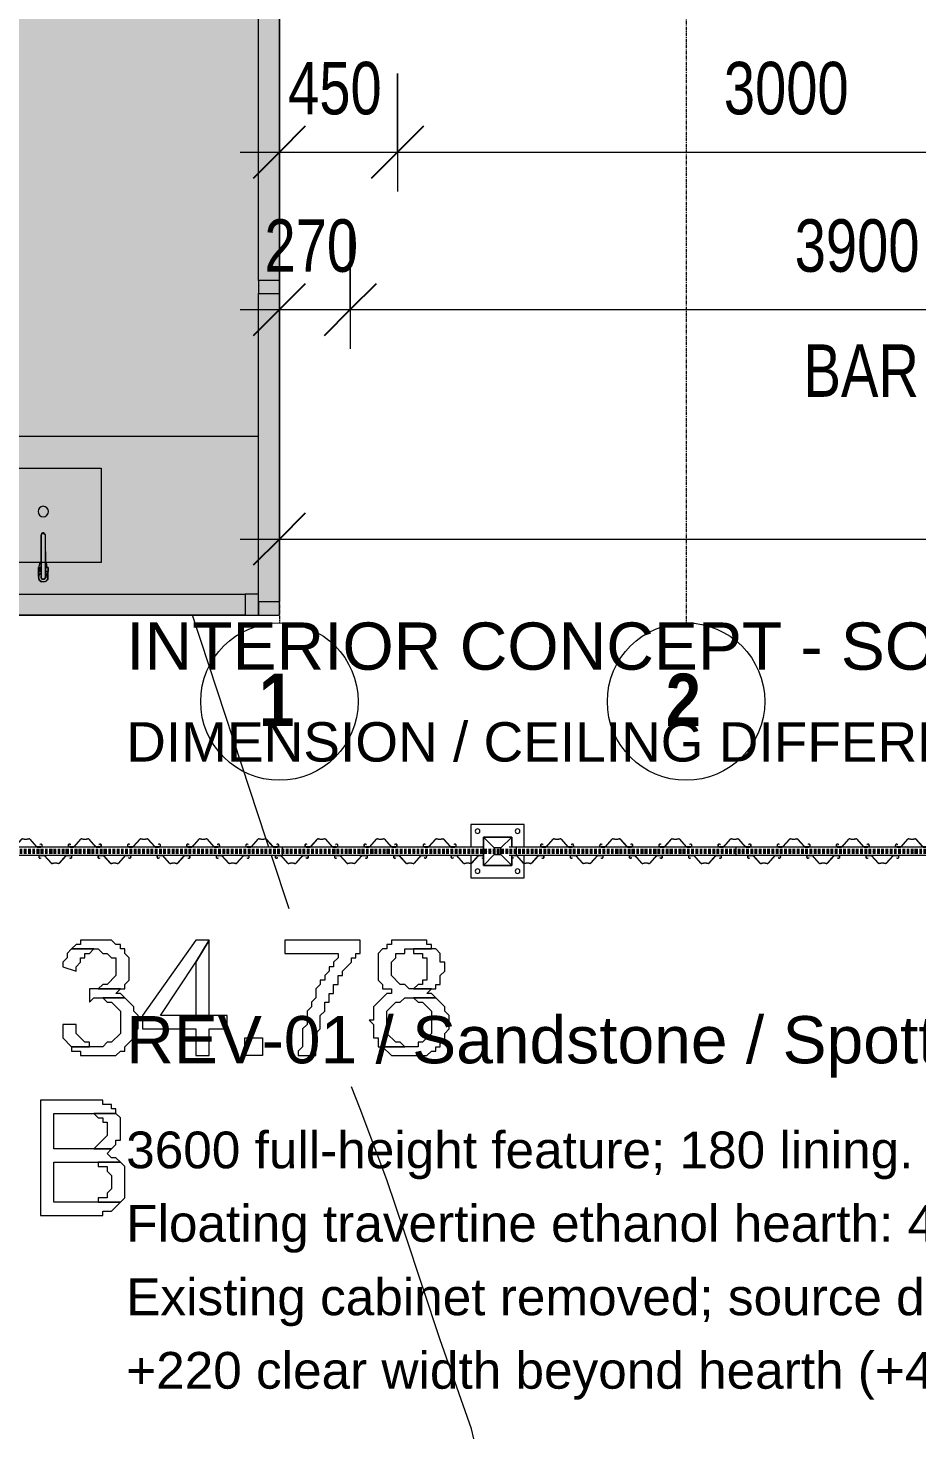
# Model space of a CAD drawing. Header units: millimetres. Extents: x -3370 to 37592, y -25802 to 13127.
# Drawn here: x 7626 to 11013, y -12431 to -7055 of the extents above; entities that cross this region are included whole.
import ezdxf

# ---------------------------------------------------------------- set-up
doc = ezdxf.new("R2010")
doc.units = ezdxf.units.MM
doc.linetypes.add('Boundary', pattern=[16, 10, -3, 0, -3])
doc.linetypes.add('Grid Line', pattern=[22.225, 12.7, -3.175, 3.175, -3.175])
for name, color, linetype, lineweight in [('2 Hoop survey', 8, 'Continuous', 9), ('A-ANNO-DIMS', 211, 'Continuous', 9), ('A-ANNO-DIMS-100', 211, 'Continuous', 9), ('A-DETL', 90, 'Continuous', 9), ('A-DETL-GENF', 92, 'Continuous', 9), ('A-FLOR-HRAL', 11, 'Continuous', 9), ('A-GLAZ-CWMG', 51, 'Continuous', 9), ('C-PROP-LINE', 91, 'Boundary', 70), ('LG Furniture_dwg _2_', 8, 'Continuous', 9), ('S-GRID', 1, 'Continuous', 9), ('S-GRID-IDEN', 1, 'Continuous', 9), ('图层 01', 7, 'Continuous', 9), ('默认', 18, 'Continuous', 9)]:
    doc.layers.add(name, color=color, linetype=linetype, lineweight=lineweight)
doc.layers.add('ID_REVISION_MARKUP', color=7, linetype='Continuous', lineweight=25, true_color=0xc83228)
doc.styles.add('Avenir_1', font='', dxfattribs={"width": 0.8, "height": 200})
doc.styles.add('Avenir_B', font='', dxfattribs={"width": 0.9, "height": 200})
doc.styles.add('ID_SANS', font='Arial.ttf')
doc.styles.get('Avenir_1').set_extended_font_data('Avenir')
doc.styles.get('Avenir_B').set_extended_font_data('Avenir', bold=True)
doc.dimstyles.new('OJID-2_0mm_Diagonal_Tick', dxfattribs={"dimscale": 304.8, "dimtxt": 282.499429, "dimasz": 0.656168, "dimexe": 0.492126, "dimexo": 0.0625, "dimgap": 0.164042, "dimtad": 1, "dimdsep": 46, "dimtxsty": 'Avenir_1', "dimblk1": 'OBLIQUE', "dimblk2": 'OBLIQUE', "dimsah": 1, "dimcen": 0.09, "dimdle": 0.492126, "dimazin": 3, "dimtfac": 1, "dimtdec": 4, "dimtix": 1, "dimtmove": 0, "dimatfit": 3, "dimfxl": 0.984252, "dimfxlon": 1, "dimtvp": 1, "dimtolj": 1, "dimarcsym": 2})

# ---------------------------------------------------------------- blocks, each defined once
blk = doc.blocks.new('2 Hoop survey-1260670-Lower Ground Floor')
at = {"layer": '默认', "color": 9}
for p, q in [((56963.9, 43.2), (56683, 897.3)), ((56973.8, 13.2), (56964.1, 42.6)), ((57051.4, -222.8), (56984.2, -18.6))]:
    blk.add_line(p, q, dxfattribs=at)
at = {"layer": '默认', "color": 9, "flags": 128}
for points in [[(56221.7, -375.2), (56204.8, -392.1), (56204.8, -409.1), (56187.9, -426), (56187.9, -442.9), (56238.7, -459.9), (56238.7, -442.9), (56255.6, -426), (56255.6, -409.1), (56272.5, -409.1), (56272.5, -392.1), (56289.5, -392.1), (56306.4, -375.2)], [(56323.3, -341.3), (56255.6, -341.3), (56255.6, -358.3), (56238.7, -358.3), (56221.7, -375.2), (56323.3, -375.2), (56340.3, -392.1), (56357.2, -392.1), (56374.1, -409.1), (56391.1, -409.1), (56391.1, -476.8), (56357.2, -510.7), (56340.3, -510.7), (56323.3, -527.6), (56424.9, -527.6), (56424.9, -510.7), (56441.9, -493.7), (56441.9, -409.1), (56424.9, -392.1), (56424.9, -375.2), (56408, -375.2), (56408, -358.3), (56391.1, -358.3), (56374.1, -341.3)], [(56746.6, -341.3), (56695.8, -426), (56695.8, -629.2), (56746.6, -629.2), (56746.6, -341.3), (56695.8, -341.3), (56492.7, -629.2), (56492.7, -680), (56695.8, -680), (56695.8, -781.6), (56746.6, -781.6), (56746.6, -680), (56814.4, -680), (56814.4, -629.2), (56560.4, -629.2), (56695.8, -426)], [(57322.3, -341.3), (57034.5, -341.3), (57034.5, -392.1), (57237.7, -392.1), (57237.7, -409.1), (57220.7, -426), (57220.7, -442.9), (57203.8, -442.9), (57203.8, -459.9), (57186.9, -476.8), (57186.9, -493.7), (57169.9, -493.7), (57169.9, -510.7), (57153, -527.6), (57153, -561.5), (57136.1, -578.4), (57136.1, -595.3), (57119.2, -612.3), (57119.2, -663.1), (57102.2, -680), (57102.2, -747.7), (57085.3, -764.7), (57085.3, -781.6), (57153, -781.6), (57153, -696.9), (57169.9, -680), (57169.9, -629.2), (57186.9, -612.3), (57186.9, -578.4), (57203.8, -578.4), (57203.8, -544.5), (57220.7, -544.5), (57220.7, -510.7), (57237.7, -510.7), (57237.7, -476.8), (57254.6, -476.8), (57254.6, -459.9), (57288.5, -426), (57288.5, -409.1), (57305.4, -409.1), (57305.4, -392.1), (57322.3, -392.1)], [(57508.6, -341.3), (57440.9, -341.3), (57440.9, -358.3), (57423.9, -358.3), (57423.9, -375.2), (57407, -375.2), (57390.1, -392.1), (57390.1, -493.7), (57407, -510.7), (57407, -527.6), (57440.9, -527.6), (57440.9, -544.5), (57423.9, -544.5), (57373.1, -595.3), (57373.1, -646.1), (57356.2, -646.1), (57373.1, -663.1), (57373.1, -713.9), (57390.1, -713.9), (57390.1, -747.7), (57491.7, -747.7), (57474.7, -730.8), (57457.8, -730.8), (57423.9, -696.9), (57423.9, -612.3), (57457.8, -578.4), (57474.7, -578.4), (57491.7, -561.5), (57610.2, -561.5), (57593.3, -544.5), (57576.3, -544.5), (57593.3, -527.6), (57508.6, -527.6), (57491.7, -510.7), (57474.7, -510.7), (57440.9, -476.8), (57440.9, -426), (57457.8, -409.1), (57457.8, -392.1), (57491.7, -392.1), (57491.7, -375.2), (57593.3, -375.2), (57593.3, -358.3), (57576.3, -358.3), (57576.3, -341.3)], [(57610.2, -375.2), (57525.5, -375.2), (57525.5, -392.1), (57559.4, -392.1), (57559.4, -409.1), (57576.3, -409.1), (57576.3, -493.7), (57559.4, -493.7), (57559.4, -510.7), (57542.5, -510.7), (57525.5, -527.6), (57610.2, -527.6), (57610.2, -510.7), (57627.1, -510.7), (57627.1, -476.8), (57644.1, -459.9), (57644.1, -426), (57627.1, -426), (57627.1, -392.1)], [(56289.5, -527.6), (56289.5, -578.4), (56306.4, -561.5), (56424.9, -561.5), (56408, -544.5), (56391.1, -544.5), (56408, -527.6)], [(56424.9, -561.5), (56340.3, -561.5), (56357.2, -578.4), (56374.1, -578.4), (56408, -612.3), (56408, -696.9), (56374.1, -730.8), (56357.2, -730.8), (56340.3, -747.7), (56221.7, -747.7), (56221.7, -764.7), (56255.6, -764.7), (56255.6, -781.6), (56391.1, -781.6), (56408, -764.7), (56424.9, -764.7), (56424.9, -747.7), (56458.8, -713.9), (56458.8, -680), (56475.7, -680), (56475.7, -629.2), (56458.8, -612.3), (56458.8, -595.3)], [(57610.2, -561.5), (57525.5, -561.5), (57542.5, -578.4), (57559.4, -578.4), (57593.3, -612.3), (57593.3, -696.9), (57559.4, -730.8), (57542.5, -730.8), (57542.5, -747.7), (57407, -747.7), (57440.9, -781.6), (57576.3, -781.6), (57593.3, -764.7), (57610.2, -764.7), (57610.2, -747.7), (57627.1, -747.7), (57627.1, -730.8), (57644.1, -730.8), (57644.1, -696.9), (57661, -680), (57661, -629.2), (57644.1, -612.3), (57644.1, -595.3)], [(56238.7, -663.1), (56187.9, -663.1), (56187.9, -713.9), (56221.7, -747.7), (56289.5, -747.7), (56289.5, -730.8), (56272.5, -730.8), (56238.7, -696.9)], [(56882.1, -781.6), (56882.1, -713.9), (56949.8, -713.9), (56949.8, -781.6)], [(56272.5, -950.9), (56103.2, -950.9), (56103.2, -1391.2), (56340.3, -1391.2), (56340.3, -1374.2), (56374.1, -1374.2), (56408, -1340.4), (56154, -1340.4), (56154, -1188), (56408, -1188), (56391.1, -1171), (56374.1, -1171), (56357.2, -1154.1), (56374.1, -1137.2), (56154, -1137.2), (56154, -1001.7), (56391.1, -1001.7), (56391.1, -984.8), (56374.1, -984.8), (56374.1, -967.8), (56340.3, -967.8), (56340.3, -950.9)], [(56391.1, -1001.7), (56306.4, -1001.7), (56323.3, -1018.6), (56340.3, -1018.6), (56340.3, -1035.6), (56357.2, -1035.6), (56357.2, -1086.4), (56306.4, -1137.2), (56374.1, -1137.2), (56391.1, -1120.2), (56391.1, -1103.3), (56408, -1103.3), (56408, -1018.6)], [(56408, -1188), (56323.3, -1188), (56323.3, -1204.9), (56357.2, -1204.9), (56357.2, -1221.8), (56374.1, -1238.8), (56374.1, -1289.6), (56357.2, -1306.5), (56357.2, -1323.4), (56323.3, -1323.4), (56323.3, -1340.4), (56408, -1340.4), (56424.9, -1323.4), (56424.9, -1204.9)]]:
    blk.add_lwpolyline(points, close=True, dxfattribs=at)
blk.add_lwpolyline([(57755.2, -2242), (57745.7, -2203.9), (57627.1, -1865.3), (57559.4, -1662.1), (57491.7, -1458.9), (57423.9, -1255.7), (57322.3, -984.8), (57288.5, -900.1)], dxfattribs=at)
blk = doc.blocks.new('栏杆扶手 - Left Side-1798714-Lower Ground Floor')
at = {"layer": 'A-FLOR-HRAL'}
for p, q in [((-15.9, 57.8), (-15.9, 43.2)), ((-15.1, 43.2), (-15.1, 57.8)), ((-6.8, 54.4), (-6.2, 53.8)), ((-14.8, 40.8), (13.9, 15.1)), ((14.4, 15.7), (-14.3, 41.4)), ((-15.9, -43.2), (-15.9, -57.8)), ((-15.1, -57.8), (-15.1, -43.2)), ((13.9, -15.1), (-14.8, -40.8)), ((-14.3, -41.4), (14.4, -15.7)), ((-6.2, -53.8), (-6.8, -54.4))]:
    blk.add_line(p, q, dxfattribs=at)
for centre, radius, start, end in [((-10.2, 57.8), 5.65, 314.7405, 180), ((-10.2, 57.8), 4.86, 314.6981, 180), ((-12.7, 43.2), 3.17, 180, 228.1542), ((-12.7, 43.2), 2.38, 180, 228.1529), ((64.6, 0), 51, 166.5129, 193.4871), ((11.9, 12.6), 3.18, 346.5129, 50.7843), ((11.9, 12.6), 3.97, 346.5129, 50.7843), ((64.6, 0), 50.2, 166.5129, 193.4871), ((-12.7, -43.2), 3.17, 131.8458, 180), ((-12.7, -43.2), 2.38, 131.8471, 180), ((11.9, -12.6), 3.17, 309.2157, 13.4871), ((11.9, -12.6), 3.97, 309.2157, 13.4871), ((-10.2, -57.8), 5.65, 180, 45.2595), ((-10.2, -57.8), 4.86, 180, 45.3019)]:
    blk.add_arc(centre, radius, start, end, dxfattribs=at)
blk = doc.blocks.new('栏杆扶手 - Right Side-V1-Lower Ground Floor')
at = {"layer": 'A-FLOR-HRAL'}
for p, q in [((6.2, 53.8), (6.8, 54.4)), ((15.1, 57.8), (15.1, 43.2)), ((15.9, 43.2), (15.9, 57.8)), ((14.3, 41.4), (-14.4, 15.7)), ((-13.9, 15.1), (14.8, 40.8)), ((-14.4, -15.7), (14.3, -41.4)), ((14.8, -40.8), (-13.9, -15.1)), ((15.1, -43.2), (15.1, -57.8)), ((15.9, -57.8), (15.9, -43.2)), ((6.8, -54.4), (6.2, -53.8))]:
    blk.add_line(p, q, dxfattribs=at)
for centre, radius, start, end in [((10.2, 57.8), 5.65, 360, 225.2595), ((10.2, 57.8), 4.86, 0, 225.3019), ((-11.9, 12.6), 3.97, 129.2157, 193.4871), ((-64.6, 0), 50.2, 346.5129, 13.4871), ((-11.9, 12.6), 3.17, 129.2157, 193.4871), ((-64.6, 0), 51, 346.5129, 13.4871), ((12.7, 43.2), 2.38, 311.8471, 0), ((12.7, 43.2), 3.17, 311.8458, 0), ((-11.9, -12.6), 3.97, 166.5129, 230.7843), ((-11.9, -12.6), 3.18, 166.5129, 230.7843), ((12.7, -43.2), 2.38, 0, 48.1529), ((12.7, -43.2), 3.17, 0, 48.1542), ((10.2, -57.8), 5.65, 134.7405, 360), ((10.2, -57.8), 4.86, 134.6981, 0)]:
    blk.add_arc(centre, radius, start, end, dxfattribs=at)
blk = doc.blocks.new('栏杆扶手 - Right Side-V2-Lower Ground Floor')
at = {"layer": 'A-FLOR-HRAL'}
for p, q in [((6.2, 53.8), (6.8, 54.4)), ((15.1, 57.8), (15.1, 43.2)), ((15.9, 43.2), (15.9, 57.8)), ((14.3, 41.4), (-14.4, 15.7)), ((-13.9, 15.1), (14.8, 40.8)), ((-14.4, -15.7), (14.3, -41.4)), ((14.8, -40.8), (-13.9, -15.1)), ((15.1, -43.2), (15.1, -57.8)), ((15.9, -57.8), (15.9, -43.2)), ((6.8, -54.4), (6.2, -53.8))]:
    blk.add_line(p, q, dxfattribs=at)
for centre, radius, start, end in [((10.2, 57.8), 5.65, 360, 225.2595), ((10.2, 57.8), 4.86, 0, 225.3019), ((-11.9, 12.6), 3.97, 129.2157, 193.4871), ((-64.6, 0), 50.2, 346.5129, 13.4871), ((-11.9, 12.6), 3.17, 129.2157, 193.4871), ((-64.6, 0), 51, 346.5129, 13.4871), ((12.7, 43.2), 2.38, 311.8471, 0), ((12.7, 43.2), 3.17, 311.8458, 0), ((-11.9, -12.6), 3.97, 166.5129, 230.7843), ((-11.9, -12.6), 3.18, 166.5129, 230.7843), ((12.7, -43.2), 2.38, 0, 48.1529), ((12.7, -43.2), 3.17, 0, 48.1542), ((10.2, -57.8), 5.65, 134.7405, 205.1341), ((10.2, -57.8), 4.86, 134.6981, 205.1049), ((10.2, -57.8), 4.86, 331.8373, 0), ((10.2, -57.8), 5.65, 345.9213, 360)]:
    blk.add_arc(centre, radius, start, end, dxfattribs=at)
blk = doc.blocks.new('栏杆扶手 - Surface-Mounted Center-1798717-Lower Ground Floor')
at = {"layer": 'A-FLOR-HRAL'}
for p, q in [((-15.875, 101.6), (-101.6, 101.6)), ((-101.6, 101.6), (-101.6, -101.6)), ((-53.975, 53.975), (53.975, 53.975)), ((-53.975, 53.975), (-12.7, 12.7)), ((-53.975, -53.975), (-53.975, 53.975)), ((53.975, 53.975), (-53.975, 53.975)), ((-53.975, 53.975), (-53.975, -53.975)), ((12.7, 12.7), (53.975, 53.975)), ((101.6, 101.6), (15.875, 101.6)), ((53.975, 53.975), (53.975, -53.975)), ((53.975, -53.975), (53.975, 53.975)), ((101.6, -101.6), (101.6, 101.6)), ((12.7, 12.7), (-12.7, 12.7)), ((-12.7, 12.7), (-12.7, -12.7)), ((12.7, -12.7), (12.7, 12.7)), ((-53.975, -53.975), (-12.7, -12.7)), ((-12.7, -12.7), (12.7, -12.7)), ((53.975, -53.975), (12.7, -12.7)), ((-101.6, -101.6), (-15.875, -101.6)), ((-15.875, -53.975), (-53.975, -53.975)), ((-53.975, -53.975), (-15.875, -53.975)), ((53.975, -53.975), (15.875, -53.975)), ((15.875, -53.975), (53.975, -53.975)), ((15.875, -101.6), (101.6, -101.6))]:
    blk.add_line(p, q, dxfattribs=at)
for centre, start, end in [((-76.2, 76.2), 0, 180), ((-76.2, 76.2), 180, 0), ((76.2, 76.2), 0, 180), ((76.2, 76.2), 180, 0), ((-76.2, -76.2), 0, 180), ((-76.2, -76.2), 180, 0), ((76.2, -76.2), 0, 180), ((76.2, -76.2), 180, 0)]:
    blk.add_arc(centre, 8.731, start, end, dxfattribs=at)
blk = doc.blocks.new('栏杆扶手 - Right Side-1798712-Lower Ground Floor')
at = {"layer": 'A-FLOR-HRAL'}
for p, q in [((6.2, 53.8), (6.8, 54.4)), ((15.1, 57.8), (15.1, 43.2)), ((15.9, 43.2), (15.9, 57.8)), ((14.3, 41.4), (-14.4, 15.7)), ((-13.9, 15.1), (14.8, 40.8)), ((-14.4, -15.7), (14.3, -41.4)), ((14.8, -40.8), (-13.9, -15.1)), ((15.1, -43.2), (15.1, -57.8)), ((15.9, -57.8), (15.9, -43.2)), ((6.8, -54.4), (6.2, -53.8))]:
    blk.add_line(p, q, dxfattribs=at)
for centre, radius, start, end in [((10.2, 57.8), 5.65, 154.8659, 225.2595), ((10.2, 57.8), 4.86, 154.8951, 225.3019), ((10.2, 57.8), 4.86, 0, 28.1627), ((10.2, 57.8), 5.65, 360, 14.0787), ((-11.9, 12.6), 3.97, 129.2157, 193.4871), ((-64.6, 0), 50.2, 346.5129, 13.4871), ((-11.9, 12.6), 3.17, 129.2157, 193.4871), ((-64.6, 0), 51, 346.5129, 13.4871), ((12.7, 43.2), 2.38, 311.8471, 0), ((12.7, 43.2), 3.17, 311.8458, 0), ((-11.9, -12.6), 3.97, 166.5129, 230.7843), ((-11.9, -12.6), 3.18, 166.5129, 230.7843), ((12.7, -43.2), 2.38, 0, 48.1529), ((12.7, -43.2), 3.17, 0, 48.1542), ((10.2, -57.8), 5.65, 134.7405, 360), ((10.2, -57.8), 4.86, 134.6981, 0)]:
    blk.add_arc(centre, radius, start, end, dxfattribs=at)
blk = doc.blocks.new('栏杆扶手 - 栏杆扶手-2236474-Lower Ground Floor')
at = {"layer": 'A-FLOR-HRAL'}
for p, q in [((8596.1, -10175.8), (6972.9, -10175.8)), ((8596.1, -10207.5), (6972.9, -10207.5)), ((8596.1, -10207.5), (8596.1, -10175.8)), ((9361.6, -10175.8), (8596.1, -10175.8)), ((9361.6, -10207.5), (8596.1, -10207.5)), ((9487.6, -10175.8), (9459.9, -10175.8)), ((9487.6, -10207.5), (9459.9, -10207.5)), ((9487.6, -10207.5), (9487.6, -10175.8)), ((10325.3, -10175.8), (9487.6, -10175.8)), ((10325.3, -10207.5), (9487.6, -10207.5)), ((10325.3, -10207.5), (10325.3, -10175.8)), ((11837.9, -10175.8), (10325.3, -10175.8)), ((11837.9, -10207.5), (10325.3, -10207.5))]:
    blk.add_line(p, q, dxfattribs=at)
at = {"rotation": 89.99999999999982}
for name, p in [('栏杆扶手 - Surface-Mounted Center-1798717-Lower Ground Floor', (9415.5, -10191.6)), ('栏杆扶手 - Left Side-1798714-Lower Ground Floor', (7617, -10159.8)), ('栏杆扶手 - Left Side-1798714-Lower Ground Floor', (7842.4, -10159.8)), ('栏杆扶手 - Left Side-1798714-Lower Ground Floor', (8067.8, -10159.8)), ('栏杆扶手 - Left Side-1798714-Lower Ground Floor', (8293.2, -10159.8)), ('栏杆扶手 - Left Side-1798714-Lower Ground Floor', (8518.6, -10159.8)), ('栏杆扶手 - Left Side-1798714-Lower Ground Floor', (8744, -10159.8)), ('栏杆扶手 - Left Side-1798714-Lower Ground Floor', (8969.4, -10159.8)), ('栏杆扶手 - Left Side-1798714-Lower Ground Floor', (9194.8, -10159.8)), ('栏杆扶手 - Left Side-1798714-Lower Ground Floor', (9642.5, -10159.8)), ('栏杆扶手 - Left Side-1798714-Lower Ground Floor', (9867.9, -10159.8)), ('栏杆扶手 - Left Side-1798714-Lower Ground Floor', (10093.3, -10159.8)), ('栏杆扶手 - Left Side-1798714-Lower Ground Floor', (10318.7, -10159.8)), ('栏杆扶手 - Left Side-1798714-Lower Ground Floor', (10544.1, -10159.8)), ('栏杆扶手 - Left Side-1798714-Lower Ground Floor', (10769.5, -10159.8)), ('栏杆扶手 - Left Side-1798714-Lower Ground Floor', (10994.9, -10159.8)), ('栏杆扶手 - Right Side-V1-Lower Ground Floor', (7729.7, -10223.4)), ('栏杆扶手 - Right Side-V1-Lower Ground Floor', (7955.1, -10223.4)), ('栏杆扶手 - Right Side-V1-Lower Ground Floor', (8180.5, -10223.4)), ('栏杆扶手 - Right Side-V1-Lower Ground Floor', (8405.9, -10223.4)), ('栏杆扶手 - Right Side-V1-Lower Ground Floor', (8631.3, -10223.4)), ('栏杆扶手 - Right Side-V1-Lower Ground Floor', (8856.7, -10223.4)), ('栏杆扶手 - Right Side-V1-Lower Ground Floor', (9082.1, -10223.4)), ('栏杆扶手 - Right Side-V2-Lower Ground Floor', (9301.2, -10223.4)), ('栏杆扶手 - Right Side-1798712-Lower Ground Floor', (9529.8, -10223.4)), ('栏杆扶手 - Right Side-V1-Lower Ground Floor', (9755.2, -10223.4)), ('栏杆扶手 - Right Side-V1-Lower Ground Floor', (9980.6, -10223.4)), ('栏杆扶手 - Right Side-V1-Lower Ground Floor', (10206, -10223.4)), ('栏杆扶手 - Right Side-V1-Lower Ground Floor', (10431.4, -10223.4)), ('栏杆扶手 - Right Side-V1-Lower Ground Floor', (10656.8, -10223.4)), ('栏杆扶手 - Right Side-V1-Lower Ground Floor', (10882.2, -10223.4))]:
    blk.add_blockref(name, p, dxfattribs=at)
blk = doc.blocks.new('Rectangular Mullion - Frame 50 x 150mm-2344438-Lower Ground Floor')
at = {"layer": 'A-GLAZ-CWMG'}
for p, q in [((6994, -9291.6), (6994, -9211.6)), ((6994, -9211.6), (8454, -9211.6)), ((8454, -9211.6), (8454, -9291.6)), ((8454, -9291.6), (6994, -9291.6))]:
    blk.add_line(p, q, dxfattribs=at)
blk = doc.blocks.new('Rectangular Mullion - Frame 50 x 150mm-2344751-Lower Ground Floor')
at = {"layer": 'A-GLAZ-CWMG'}
for p, q in [((8504, -8066.6), (8584, -8066.6)), ((8504, -9241.6), (8504, -8066.6)), ((8584, -8066.6), (8584, -9241.6)), ((8584, -9241.6), (8504, -9241.6))]:
    blk.add_line(p, q, dxfattribs=at)
blk = doc.blocks.new('Rectangular Mullion - Frame 50 x 150mm-2345536-Lower Ground Floor')
at = {"layer": 'A-GLAZ-CWMG'}
for p, q in [((-50, -40), (-50, 40)), ((-50, 40), (0, 40)), ((0, 40), (0, -40)), ((0, -40), (-50, -40))]:
    blk.add_line(p, q, dxfattribs=at)
blk = doc.blocks.new('Rectangular Mullion - Frame 50 x 150mm-2345535-Lower Ground Floor')
at = {"layer": 'A-GLAZ-CWMG'}
for p, q in [((-25, -40), (-25, 40)), ((-25, 40), (25, 40)), ((25, 40), (25, -40)), ((25, -40), (-25, -40))]:
    blk.add_line(p, q, dxfattribs=at)
blk = doc.blocks.new('Family - ___-1140397-Lower Ground Floor')
at = {"layer": 'C-PROP-LINE'}
blk.add_line((-3370.2, -10191.6), (37591.9, -10191.6), dxfattribs=at)
blk = doc.blocks.new('LG Furniture_dwg _2__LG Furniture_dwg _2__LG Furniture_dwg_A$C392C6697-1786695-Lower Ground Floor-V16-Lower Ground Floor-2333699-Lower Ground Floor')
at = {"layer": '图层 01', "color": 58}
for p, q in [((-510.7, -131), (-507.3, -112.3)), ((-478.5, -131), (-483.6, -112.3))]:
    blk.add_line(p, q, dxfattribs=at)
at = {"layer": '图层 01', "color": 58, "flags": 128}
for points in [[(-715.8, 248.2), (-715.8, -112.3), (-275.1, -112.3), (-275.1, 248.2)], [(-503.9, -185.3), (-512.4, -176.8), (-510.7, -159.8), (-503.9, -153), (-503.9, -170), (-502.3, -170), (-502.3, -173.4), (-500.6, -175.1), (-490.4, -175.1), (-488.7, -171.7), (-488.7, -153), (-485.3, -154.7), (-481.9, -154.7), (-481.9, -158.1), (-480.2, -159.8), (-478.5, -159.8), (-478.5, -164.9), (-476.8, -166.6), (-478.5, -173.4), (-480.2, -178.5), (-481.9, -181.9), (-485.3, -183.6), (-487, -185.3), (-485.3, -183.6), (-481.9, -181.9), (-480.2, -178.5), (-478.5, -173.4), (-476.8, -148), (-476.8, -131), (-487, -131), (-487, -7.2), (-488.7, -7.2), (-488.7, -3.8), (-490.4, -3.8), (-490.4, -0.4), (-495.5, -0.4), (-497.2, 1.3), (-497.2, -0.4), (-500.6, -2.1), (-502.3, -7.2), (-503.9, -131), (-514.1, -131), (-514.1, -146.3), (-512.4, -146.3), (-512.4, -176.8)], [(-503.9, -146.3), (-503.9, -131), (-514.1, -131), (-514.1, -146.3)]]:
    blk.add_lwpolyline(points, close=True, dxfattribs=at)
for points in [[(-487, -7.2), (-487, -12.3), (-487, -24.2), (-487, -42.8), (-487, -64.9), (-487, -90.3), (-487, -114), (-487, -136.1), (-487, -153), (-487, -163.2), (-487, -166.6), (-487, -170), (-488.7, -171.7), (-490.4, -173.4), (-490.4, -175.1), (-493.8, -175.1), (-495.5, -175.1), (-497.2, -175.1), (-498.9, -175.1), (-500.6, -173.4), (-502.3, -171.7), (-502.3, -170), (-503.9, -166.6), (-503.9, -161.5), (-503.9, -149.7), (-503.9, -131), (-503.9, -109), (-503.9, -85.2), (-503.9, -61.5), (-503.9, -39.4), (-503.9, -22.5), (-503.9, -10.6), (-503.9, -7.2), (-502.2, -5.5), (-502.2, -3.8), (-500.6, -2.1), (-498.9, -0.4), (-497.2, 1.3), (-495.5, 1.3), (-493.8, 1.3), (-490.4, -0.4), (-490.4, -2.1), (-488.7, -3.8), (-487, -5.5), (-487, -7.2)], [(-490.4, -175.1), (-488.7, -173.4), (-487, -171.7), (-487, -161.5), (-488.7, -161.5), (-488.7, -3.8), (-490.4, -3.8), (-495.5, 1.3), (-495.5, -0.4), (-498.9, -2.1), (-502.3, -5.5), (-503.9, -170), (-502.3, -170), (-502.3, -173.4), (-500.6, -175.1)], [(-512.4, -163.2), (-512.4, -146.3), (-510.7, -146.3), (-507.3, -146.3), (-503.9, -146.3), (-505.6, -146.3), (-509, -146.3), (-512.4, -146.3), (-514.1, -146.3), (-514.1, -131)], [(-510.7, -159.8), (-512.4, -159.8), (-512.4, -161.5), (-512.4, -159.8), (-510.7, -159.8), (-505.6, -154.7), (-503.9, -151.4), (-503.9, -146.3), (-512.4, -146.3), (-512.4, -159.8)], [(-503.9, -151.4), (-507.3, -154.7), (-510.7, -158.1), (-512.4, -163.2), (-512.4, -166.6), (-512.4, -171.7), (-510.7, -176.8), (-507.3, -180.2), (-503.9, -183.6), (-500.6, -185.3), (-495.5, -185.3), (-490.4, -185.3), (-487, -183.6), (-481.9, -180.2), (-480.2, -176.8), (-478.5, -171.7), (-476.8, -166.6), (-478.5, -163.2), (-480.2, -158.1), (-481.9, -154.7), (-487, -151.4)], [(-483.6, -131), (-487, -131), (-483.6, -131), (-483.6, -146.3), (-487, -146.3), (-483.6, -146.3), (-480.2, -146.3), (-476.8, -146.3), (-476.8, -163.2), (-476.8, -146.3), (-487, -146.3), (-487, -153), (-483.6, -156.4), (-480.2, -156.4), (-480.2, -159.8), (-478.5, -159.8), (-478.5, -163.2), (-476.8, -163.2)], [(-478.5, -146.3), (-480.2, -146.3), (-481.9, -146.3), (-487, -146.3), (-487, -131)], [(-476.8, -146.3), (-483.6, -146.3), (-483.6, -131), (-476.8, -131), (-476.8, -146.3), (-476.8, -131)], [(-480.2, -156.4), (-481.9, -156.4), (-480.2, -156.4)]]:
    blk.add_lwpolyline(points, dxfattribs=at)
at = {"layer": '图层 01', "color": 58}
blk.add_circle((-495.5, 82.5), 20, dxfattribs=at)
for points in [[(-514.1, -131), (-514.1, -131), (-512.4, -131), (-512.4, -131)], [(-512.4, -131), (-512.4, -131), (-514.1, -131), (-514.1, -131)], [(-512.4, -131), (-512.4, -131), (-509, -131), (-509, -131)], [(-509, -131), (-509, -131), (-512.4, -131), (-512.4, -131)], [(-509, -131), (-509, -131), (-505.6, -131), (-505.6, -131)], [(-505.6, -131), (-505.6, -131), (-509, -131), (-509, -131)], [(-505.6, -131), (-505.6, -131), (-503.9, -131), (-503.9, -131)], [(-503.9, -131), (-503.9, -131), (-505.6, -131), (-505.6, -131)], [(-481.9, -131), (-481.9, -131), (-487, -131), (-487, -131)], [(-483.6, -131), (-483.6, -131), (-480.2, -131), (-480.2, -131)], [(-480.2, -131), (-480.2, -131), (-481.9, -131), (-481.9, -131)], [(-476.8, -131), (-476.8, -131), (-480.2, -131), (-480.2, -131)], [(-480.2, -131), (-480.2, -131), (-476.8, -131), (-476.8, -131)], [(-478.5, -161.5), (-478.5, -161.5), (-478.5, -159.8), (-478.5, -159.8)], [(-478.5, -159.8), (-478.5, -159.8), (-478.5, -161.5), (-478.5, -161.5)]]:
    blk.add_open_spline(points, degree=3, dxfattribs=at)
blk = doc.blocks.new('LG Furniture_dwg _2__LG Furniture_dwg _2_-2222735-Lower Ground Floor-2333706-Lower Ground Floor')
at = {"layer": '图层 01', "color": 58}
for p, q in [((48393.4, -8120), (48393.4, -8022.9)), ((48393.4, -8267), (48393.4, -8170)), ((48393.4, -8414.1), (48393.4, -8317)), ((48393.4, -8506.2), (48393.4, -8464.1)), ((47519.8, -8506.2), (47619.6, -8506.2)), ((47669.6, -8506.2), (47769.3, -8506.2)), ((47819.3, -8506.2), (47919.1, -8506.2)), ((47969.1, -8506.2), (48068.9, -8506.2)), ((48118.9, -8506.2), (48218.6, -8506.2)), ((48268.6, -8506.2), (48343.4, -8506.2))]:
    blk.add_line(p, q, dxfattribs=at)
at = {"layer": '图层 01', "color": 58, "flags": 128}
blk.add_lwpolyline([(48393.4, -7972.9), (48393.4, -7906.2), (45393.4, -7906.2), (45393.4, -8506.2), (45393.4, -7906.2), (46143.4, -7906.2), (46143.4, -8506.2)], dxfattribs=at)
at = {"extrusion": (0, 0, -1), "zscale": -1}
blk.add_blockref('LG Furniture_dwg _2__LG Furniture_dwg _2__LG Furniture_dwg_A$C392C6697-1786695-Lower Ground Floor-V16-Lower Ground Floor-2333699-Lower Ground Floor', (-47077.6, -8274.1), dxfattribs=at)
blk = doc.blocks.new('LG Furniture_dwg _2_-2222735-Lower Ground Floor')
blk.add_blockref('LG Furniture_dwg _2__LG Furniture_dwg _2_-2222735-Lower Ground Floor-2333706-Lower Ground Floor', (-39889.3, -705.5))
blk = doc.blocks.new('轴网 - Annotation - Grid Head _Circle 6mm_-283740-Lower Ground Floor')
at = {"layer": 'S-GRID-IDEN'}
blk.add_circle((0, 0), 3, dxfattribs=at)
blk = doc.blocks.new('DIMBLOCK1-Lower Ground Floor')
at = {"layer": 'A-ANNO-DIMS-100'}
for p, q in [((8584, -7227.6), (8584, -7677.6)), ((8584, -7527.6), (8584, -7227.6)), ((9034, -7227.6), (9034, -7677.6)), ((9034, -7527.6), (9034, -7227.6)), ((8434, -7527.6), (9034, -7527.6))]:
    blk.add_line(p, q, dxfattribs=at)
at = {"layer": 'A-ANNO-DIMS-100', "lineweight": 25}
for p, q in [((8584, -7527.6), (8684, -7427.6)), ((9034, -7527.6), (9134, -7427.6)), ((8584, -7527.6), (8484, -7627.6)), ((9034, -7527.6), (8934, -7627.6))]:
    blk.add_line(p, q, dxfattribs=at)
at = {"layer": 'A-ANNO-DIMS-100', "color": 0, "insert": (8616.9, -7183.5), "char_height": 200, "width": 461.039, "attachment_point": 1, "line_spacing_factor": 1.129998, "style": 'Avenir_1'}
blk.add_mtext('450', dxfattribs=at)
blk = doc.blocks.new('_Oblique')
at = {"color": 0, "linetype": 'ByBlock', "lineweight": -2}
blk.add_line((-0.5, -0.5), (0.5, 0.5), dxfattribs=at)
blk = doc.blocks.new('DIMBLOCK2-Lower Ground Floor')
at = {"layer": 'A-ANNO-DIMS-100'}
for p, q in [((9034, -7227.6), (9034, -7677.6)), ((9034, -7527.6), (9034, -7227.6)), ((12034, -7227.6), (12034, -7677.6)), ((12034, -7527.6), (12034, -7227.6)), ((9034, -7527.6), (12034, -7527.6))]:
    blk.add_line(p, q, dxfattribs=at)
at = {"layer": 'A-ANNO-DIMS-100', "lineweight": 25}
for p, q in [((9034, -7527.6), (9134, -7427.6)), ((12034, -7527.6), (12134, -7427.6)), ((9034, -7527.6), (8934, -7627.6)), ((12034, -7527.6), (11934, -7627.6))]:
    blk.add_line(p, q, dxfattribs=at)
at = {"layer": 'A-ANNO-DIMS-100', "color": 0, "insert": (10277.9, -7183.5), "char_height": 200, "width": 614.719, "attachment_point": 1, "line_spacing_factor": 1.129998, "style": 'Avenir_1'}
blk.add_mtext('3000', dxfattribs=at)
blk = doc.blocks.new('DIMBLOCK48-Lower Ground Floor')
at = {"layer": 'A-ANNO-DIMS-100'}
for p, q in [((8584, -8702.1), (8584, -9152.1)), ((8584, -9002.1), (8584, -8702.1)), ((32084, -8702.1), (32084, -9152.1)), ((32084, -9002.1), (32084, -8702.1)), ((8434, -9002.1), (32084, -9002.1))]:
    blk.add_line(p, q, dxfattribs=at)
at = {"layer": 'A-ANNO-DIMS-100', "lineweight": 25}
for p, q in [((8584, -9002.1), (8684, -8902.1)), ((32084, -9002.1), (32184, -8902.1)), ((8584, -9002.1), (8484, -9102.1)), ((32084, -9002.1), (31984, -9102.1))]:
    blk.add_line(p, q, dxfattribs=at)
at = {"layer": 'A-ANNO-DIMS-100', "color": 0, "insert": (20013.9, -8657.9), "char_height": 200, "width": 768.398, "attachment_point": 1, "line_spacing_factor": 1.129998, "style": 'Avenir_1'}
blk.add_mtext('23500', dxfattribs=at)
blk = doc.blocks.new('DIMBLOCK53-Lower Ground Floor')
at = {"layer": 'A-ANNO-DIMS-100'}
for p, q in [((8584, -7827.6), (8584, -8277.6)), ((8584, -8127.6), (8584, -7827.6)), ((8854, -7827.6), (8854, -8277.6)), ((8854, -8127.6), (8854, -7827.6)), ((8434, -8127.6), (8854, -8127.6))]:
    blk.add_line(p, q, dxfattribs=at)
at = {"layer": 'A-ANNO-DIMS-100', "lineweight": 25}
for p, q in [((8584, -8127.6), (8684, -8027.6)), ((8854, -8127.6), (8954, -8027.6)), ((8584, -8127.6), (8484, -8227.6)), ((8854, -8127.6), (8754, -8227.6))]:
    blk.add_line(p, q, dxfattribs=at)
at = {"layer": 'A-ANNO-DIMS-100', "color": 0, "insert": (8526.9, -7783.5), "char_height": 200, "width": 461.039, "attachment_point": 1, "line_spacing_factor": 1.129998, "style": 'Avenir_1'}
blk.add_mtext('270', dxfattribs=at)
blk = doc.blocks.new('DIMBLOCK54-Lower Ground Floor')
at = {"layer": 'A-ANNO-DIMS-100'}
for p, q in [((8854, -7827.6), (8854, -8277.6)), ((8854, -8127.6), (8854, -7827.6)), ((12754, -7827.6), (12754, -8277.6)), ((12754, -8127.6), (12754, -7827.6)), ((8854, -8127.6), (12754, -8127.6))]:
    blk.add_line(p, q, dxfattribs=at)
at = {"layer": 'A-ANNO-DIMS-100', "lineweight": 25}
for p, q in [((8854, -8127.6), (8954, -8027.6)), ((12754, -8127.6), (12854, -8027.6)), ((8854, -8127.6), (8754, -8227.6)), ((12754, -8127.6), (12654, -8227.6))]:
    blk.add_line(p, q, dxfattribs=at)
at = {"layer": 'A-ANNO-DIMS-100', "color": 0, "char_height": 200, "attachment_point": 1, "line_spacing_factor": 1.129998, "style": 'Avenir_1'}
for s, insert, width in [('3900', (10547.9, -7783.5), 614.719), ('BAR', (10581.8, -8260.1), 533.359)]:
    blk.add_mtext(s, dxfattribs=dict(at, insert=insert, width=width))

msp = doc.modelspace()

# ---------------------------------------------------------------- hatches: boundary and pattern name
at = {"layer": 'A-DETL-GENF'}
msp.add_hatch(color=2, dxfattribs=at).paths.add_polyline_path([(8584.04, -9291.636), (8584.04, -5291.636), (6244.04, -5291.636), (6244.04, -6121.636), (4242.285, -6121.636), (4242.285, -5839.527), (2642.285, -5839.527), (2642.285, -6121.636), (2284.04, -6121.636), (2284.04, -9291.636), (8504.04, -9291.636)])

# ---------------------------------------------------------------- linework, layer by layer
at = {"layer": 'A-DETL'}
for p, q in [((8584.04, -9291.636), (8584.04, -5291.636)), ((2284.04, -9291.636), (8584.04, -9291.636))]:
    msp.add_line(p, q, dxfattribs=at)
at = {"layer": 'S-GRID', "linetype": 'Grid Line'}
for p, q in [((8584.04, 11106.923), (8584.04, -9321.465)), ((10134.04, 11106.923), (10134.04, -9321.465))]:
    msp.add_line(p, q, dxfattribs=at)

# ---------------------------------------------------------------- block references
at = {"layer": '2 Hoop survey', "color": 9}
msp.add_blockref('2 Hoop survey-1260670-Lower Ground Floor', (-48430.024, -10188.937), dxfattribs=at)
at = {"layer": 'A-FLOR-HRAL'}
msp.add_blockref('栏杆扶手 - 栏杆扶手-2236474-Lower Ground Floor', (0, 0), dxfattribs=at)
at = {"layer": 'A-GLAZ-CWMG'}
for name, p in [('Rectangular Mullion - Frame 50 x 150mm-2344751-Lower Ground Floor', (0, 1225)), ('Rectangular Mullion - Frame 50 x 150mm-2344751-Lower Ground Floor', (0, 0)), ('Rectangular Mullion - Frame 50 x 150mm-2344438-Lower Ground Floor', (0, 0))]:
    msp.add_blockref(name, p, dxfattribs=at)
at = {"layer": 'A-GLAZ-CWMG', "extrusion": (0, 0, -1)}
for name, p, rotation in [('Rectangular Mullion - Frame 50 x 150mm-2345535-Lower Ground Floor', (-8544.04, -8041.636), 270.0000000000001), ('Rectangular Mullion - Frame 50 x 150mm-2345536-Lower Ground Floor', (-8504.04, -9251.636), 180), ('Rectangular Mullion - Frame 50 x 150mm-2345536-Lower Ground Floor', (-8544.04, -9291.636), 270.0000000000001)]:
    msp.add_blockref(name, p, dxfattribs=dict(at, rotation=rotation))
at = {"layer": 'C-PROP-LINE'}
msp.add_blockref('Family - ___-1140397-Lower Ground Floor', (0, 0), dxfattribs=at)
at = {"layer": 'LG Furniture_dwg _2_', "color": 7}
msp.add_blockref('LG Furniture_dwg _2_-2222735-Lower Ground Floor', (0, 0), dxfattribs=at)
at = {"layer": 'S-GRID-IDEN', "xscale": 99.99999999999993, "yscale": 99.99999999999993, "zscale": 99.99999999999993, "rotation": 180}
for p in [(8584.04, -9621.465), (10134.04, -9621.465)]:
    msp.add_blockref('轴网 - Annotation - Grid Head _Circle 6mm_-283740-Lower Ground Floor', p, dxfattribs=at)

# ---------------------------------------------------------------- texts
at = {"layer": 'ID_REVISION_MARKUP', "style": 'ID_SANS'}
for s, height, p in [('INTERIOR CONCEPT - SOURCE ARCHITECTURE RETAINED', 180, (8000, -9500)), ('DIMENSION / CEILING DIFFERENCES: SEE COORDINATION NOTES', 150, (8000, -9850)), ('REV-01 / Sandstone / Spotted Gum', 180, (8000, -11000)), ('3600 full-height feature; 180 lining.', 140, (8000, -11400)), ('Floating travertine ethanol hearth: 450 H.', 140, (8000, -11680)), ('Existing cabinet removed; source depth 400.', 140, (8000, -11960)), ('+220 clear width beyond hearth (+420 brief).', 140, (8000, -12240))]:
    msp.add_text(s, height=height, dxfattribs=at).set_placement(p)
at = {"layer": 'S-GRID-IDEN', "char_height": 200, "width": 180.37969, "attachment_point": 1, "style": 'Avenir_B'}
for s, insert in [('\\fAvenir|b1|i0|c134|p34|;\\W.9;1', (8506.762, -9514.812)), ('\\fAvenir|b1|i0|c134|p34|;\\W.9;2', (10056.762, -9514.812))]:
    msp.add_mtext(s, dxfattribs=dict(at, insert=insert))

# ---------------------------------------------------------------- dimensions: what is measured, and where the dimension line sits
at = {"layer": 'A-ANNO-DIMS'}
for base, p1, p2, override, picture, middle in [((9034.04, -7527.635), (8584.04, -7227.635), (9034.04, -7227.635), {"dimfxl": 450}, 'DIMBLOCK1-Lower Ground Floor', (8809.04, -7374.245)), ((12034.04, -7527.635), (9034.04, -7227.635), (12034.04, -7227.635), {"dimfxl": 3000}, 'DIMBLOCK2-Lower Ground Floor', (10534.04, -7374.245)), ((8854.04, -8127.635), (8584.04, -7827.635), (8854.04, -7827.635), {"dimfxl": 270}, 'DIMBLOCK53-Lower Ground Floor', (8719.04, -7974.245)), ((32084.04, -9002.062), (8584.04, -8702.062), (32084.04, -8702.062), {"dimfxl": 23500}, 'DIMBLOCK48-Lower Ground Floor', (20334.04, -8848.672))]:
    dim = msp.add_linear_dim(base=base, p1=p1, p2=p2, dimstyle='OJID-2_0mm_Diagonal_Tick', override=override, dxfattribs=at)
    dim.commit()
    dim.dimension.update_dxf_attribs({"geometry": picture, "text_midpoint": middle})
dim = msp.add_linear_dim(base=(12754.04, -8127.635), p1=(8854.04, -7827.635), p2=(12754.04, -7827.635), text='<>\\XBAR', dimstyle='OJID-2_0mm_Diagonal_Tick', override={"dimfxl": 3900}, dxfattribs=at)
dim.commit()
dim.dimension.update_dxf_attribs({"geometry": 'DIMBLOCK54-Lower Ground Floor', "text_midpoint": (10804.04, -8127.635)})

doc.saveas('drawing.dxf')
